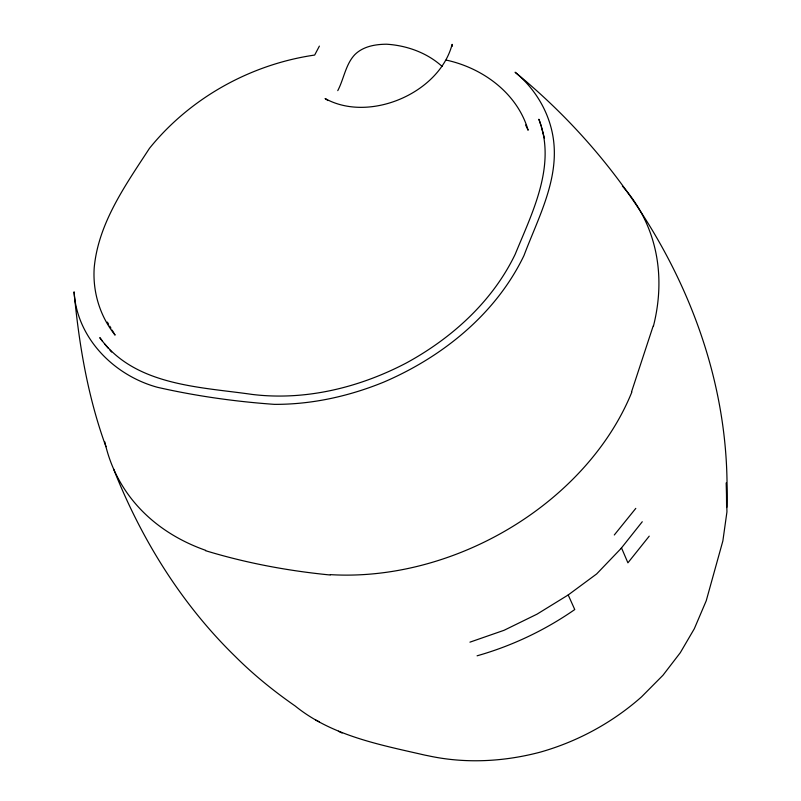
<?xml version="1.0" encoding="UTF-8"?>
<svg xmlns="http://www.w3.org/2000/svg" width="801" height="801" viewBox="0 0 801 801"><rect width="100%" height="100%" fill="white"/><g stroke="black" fill="none" stroke-linecap="round" stroke-linejoin="round"><path stroke-width="1.2" d="M452.134 46.458L452.134 44.355C439.349 93.347 369.111 123.154 325.096 98.523L327.979 100.566M631.498 391.979L653.185 325.977M337.762 90.643C343.869 79.099 345.611 64.28 354.843 54.618C363.173 46.348 375.349 44.275 386.643 44.215C406.808 45.487 427.123 52.756 442.172 66.483M319.389 46.098L314.663 55.059C250.703 64.32 190.087 97.932 149.447 148.365C125.687 184.901 98.393 222.918 94.218 267.604C92.536 291.784 99.925 316.165 115.094 335.108L112.12 330.112M469.937 642.162L504.049 630.297L537.01 614.167L568.199 594.963L596.655 573.937L620.955 548.585L642.262 521.751M649.231 536.149L627.914 562.823L621.546 547.994L620.955 548.585M614.297 534.978L635.794 508.375M446.167 60.075C482.743 67.955 517.376 93.216 528.119 130.233L525.626 124.986M113.602 469.026C141.026 538.703 181.366 603.964 235.174 656.369C253.567 674.782 273.812 691.133 295.148 705.971C332.125 735.959 379.924 744.73 425.021 755.153L428.245 755.784C464.92 763.764 503.168 761.831 539.373 752.369L540.495 752.069C577.781 741.486 612.475 722.592 641.511 696.9L662.968 675.263L680.309 652.685L694.327 628.715L706.232 600.77L722.862 540.945L726.938 511.899L726.387 482.693L726.607 507.534C734.297 338.523 643.764 177.141 515.093 72.24C534.187 87.84 547.764 109.717 552.53 133.977C560.88 176.871 538.532 216.791 523.984 255.529C495.879 314.022 442.462 356.966 383.629 382.167C348.966 396.285 311.829 404.545 274.312 404.355C235.053 401.561 195.824 396.034 157.437 387.294C114.012 375.459 76.806 338.122 74.062 291.844C78.989 344.39 87.8 396.966 105.962 446.698M315.544 719.979L319.409 721.891M338.443 731.233L342.057 733.025M104.581 343.909L108.475 348.425M110.027 350.227L111.589 352.029M102.468 341.216L99.805 337.642C134.278 385.802 199.549 386.813 252.295 394.442C305.421 400.9 359.409 387.594 406.427 362.933C451.964 338.072 492.475 301.496 515.203 254.247C532.325 212.325 556.745 165.216 538.883 119.229L540.955 125.527M107.364 322.112L108.556 324.115M109.747 326.117L110.938 328.11M568.199 594.963L574.758 609.541A261.126 207.129 -27.2 0 1 477.086 655.809M541.266 126.678L544.43 138.102M205.637 550.327A252.595 187.234 -28.9 0 1 104.811 441.852M631.859 392.039A256.971 194.363 -27 0 1 330.332 574.637M622.397 186.112A253.106 188.796 -25.8 0 1 653.466 325.997M330.232 574.998A653.446 434.352 -19.6 0 1 205.436 550.647"/></g></svg>
